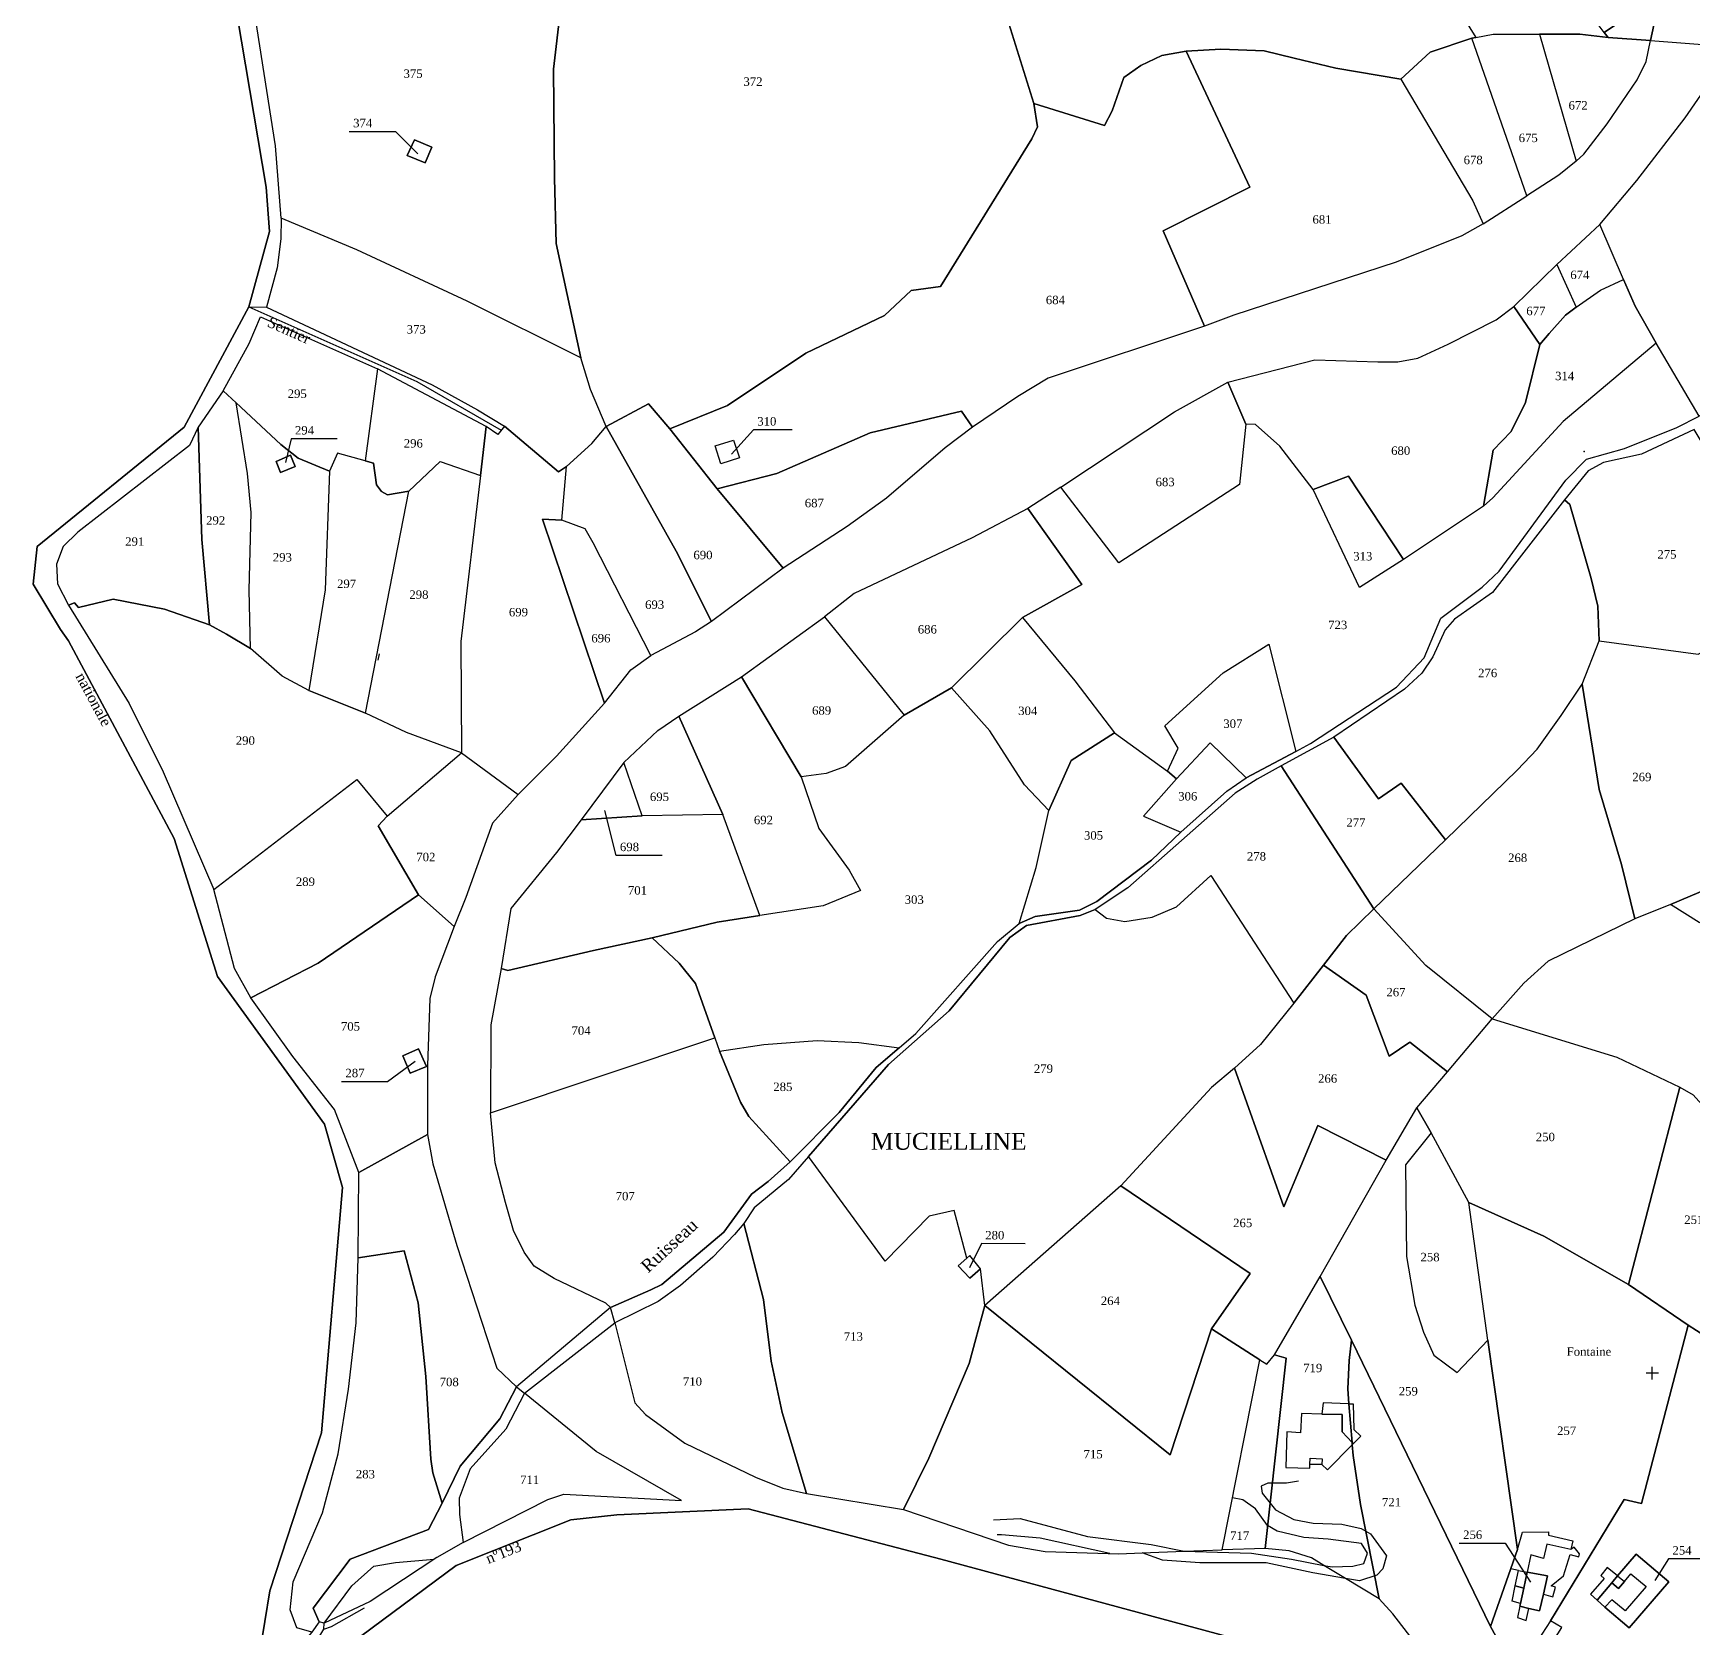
# Model space of a CAD drawing. Extents: x 1208104 to 1212743, y 6150498 to 6153217.
# Drawn here: x 1208184.8 to 1208578.3, y 6151953.3 to 6152331.4 of the extents above; entities that cross this region are included whole.
import ezdxf

# ---------------------------------------------------------------- set-up
doc = ezdxf.new("R2010")
doc.units = 0
doc.linetypes.add('CONTINU', pattern=[0])
doc.layers.get('0').update_dxf_attribs({"linetype": 'CONTINU'})
for name, color, linetype in [('1FLECHEFL', 7, 'CONTINU'), ('1LIEUDIT', 7, 'CONTINU'), ('1PARCELLE', 7, 'CONTINU'), ('1SECTION', 7, 'CONTINU'), ('1SUBDFISC', 7, 'CONTINU'), ('1SUBDSECT', 7, 'CONTINU'), ('1TRONFLUV', 7, 'CONTINU'), ('1TROUPARCELLE', 7, 'CONTINU'), ('1ZONCOMM', 7, 'CONTINU'), ('3BATIDUR', 7, 'CONTINU'), ('3BATILEGER', 7, 'CONTINU'), ('3CALVAIRE', 7, 'CONTINU'), ('3CALVAIRETEX', 7, 'CONTINU'), ('3CHEMIN', 7, 'CONTINU'), ('3FISCLINE', 7, 'CONTINUOUS'), ('3FLECHEPAR', 7, 'CONTINU'), ('3LIEUDITTEX', 7, 'CONTINU'), ('3MURNONMI', 7, 'CONTINU'), ('3PARCELLETEX', 7, 'CONTINU'), ('3PONT', 7, 'CONTINU'), ('3SENTIER', 7, 'CONTINU'), ('3TRONFLUVTEX', 7, 'CONTINU'), ('3ZONCOMMTEX', 7, 'CONTINU')]:
    doc.layers.add(name, color=color, linetype=linetype)
doc.styles.get("Standard").update_dxf_attribs({"font": 'Times New Roman'})

# ---------------------------------------------------------------- blocks, each defined once
blk = doc.blocks.new('DETATOPO')
for points in [[(-1.5, 0), (1.5, 0)], [(0, -1.5), (0, 1.5)]]:
    blk.add_lwpolyline(points)
blk = doc.blocks.new('MURNOMI')
blk.add_line((-0.75, 0.5), (0.75, 0.5))
blk = doc.blocks.new('FLECHRU1')
blk.add_point((0, 0))

msp = doc.modelspace()

# ---------------------------------------------------------------- linework, layer by layer
at = {"layer": '1LIEUDIT'}
for points in [[(1208216.65, 6152433.51), (1208240.06, 6152294.89), (1208240.87, 6152284.45), (1208235.94, 6152266.59), (1208240.12, 6152266.49), (1208240.12, 6152266.49), (1208279.4, 6152248.09), (1208290.15, 6152242.16), (1208296.56, 6152238.29), (1208309.34, 6152227.46), (1208311.26, 6152228.67), (1208317.25, 6152234.13), (1208320.65, 6152238.21), (1208330.71, 6152243.55), (1208335.75, 6152237.59), (1208349.44, 6152243.19), (1208368, 6152255.6), (1208386.65, 6152264.5), (1208392.94, 6152270.44), (1208399.9, 6152271.39), (1208421.57, 6152306.4), (1208422.9, 6152309.21), (1208422.08, 6152314.77), (1208438.82, 6152309.51), (1208440.61, 6152313.03), (1208443.43, 6152320.94), (1208447.43, 6152323.77), (1208452.44, 6152326.11), (1208458.17, 6152327.15), (1208466.36, 6152327.62), (1208476.69, 6152327.25), (1208483.77, 6152325.53), (1208493.64, 6152323.12), (1208509.08, 6152320.56), (1208515.99, 6152326.93), (1208525.91, 6152330.26), (1208526.82, 6152330.44), (1208530.96, 6152331.22), (1208541.94, 6152331.24), (1208551.49, 6152331.17), (1208558.21, 6152330.43), (1208568.24, 6152329.74), (1208583.64, 6152328.48)], [(1208238.52, 6151947.57), (1208240.96, 6151962.1), (1208253.21, 6151999.55), (1208258.19, 6152057.71), (1208253.89, 6152072.72), (1208228.51, 6152107.78), (1208218.21, 6152140.48), (1208193.16, 6152187.32), (1208191.33, 6152190.04), (1208184.82, 6152200.78), (1208185.73, 6152209.76), (1208220.59, 6152238.02), (1208235.94, 6152266.59), (1208240.12, 6152266.49), (1208279.4, 6152248.09), (1208290.15, 6152242.16), (1208296.56, 6152238.29), (1208309.34, 6152227.46), (1208311.26, 6152228.67), (1208317.25, 6152234.13), (1208320.65, 6152238.21), (1208330.71, 6152243.55), (1208335.75, 6152237.59), (1208349.44, 6152243.19), (1208368, 6152255.6), (1208386.65, 6152264.5), (1208392.94, 6152270.44), (1208399.9, 6152271.39), (1208421.57, 6152306.4), (1208422.9, 6152309.21), (1208422.08, 6152314.77), (1208438.82, 6152309.51), (1208440.61, 6152313.03), (1208443.43, 6152320.94), (1208447.43, 6152323.77), (1208452.44, 6152326.11), (1208458.17, 6152327.15), (1208466.36, 6152327.62), (1208476.69, 6152327.25), (1208483.77, 6152325.53), (1208493.64, 6152323.12), (1208509.08, 6152320.56), (1208515.99, 6152326.93), (1208525.91, 6152330.26), (1208526.82, 6152330.44), (1208530.96, 6152331.22), (1208541.94, 6152331.24), (1208551.49, 6152331.17), (1208558.21, 6152330.43), (1208568.24, 6152329.74), (1208583.64, 6152328.48)], [(1208533.5, 6151933.58), (1208400.03, 6151969.57), (1208354.37, 6151981.57), (1208323.19, 6151980.08), (1208312.32, 6151978.95), (1208285.07, 6151968.09), (1208257.56, 6151947.65)]]:
    msp.add_lwpolyline(points, dxfattribs=at)
at = {"layer": '1PARCELLE'}
for points in [[(1208558.21, 6152330.43), (1208568.24, 6152329.74), (1208572.89, 6152351.28), (1208573.36, 6152357.48), (1208572.77, 6152362.6), (1208569.5, 6152376.9), (1208567.09, 6152385.37), (1208561.31, 6152392.75), (1208551.52, 6152407.19), (1208539.84, 6152427.63), (1208519.99, 6152403.88), (1208544.17, 6152356.55), (1208545.95, 6152346.73), (1208552.76, 6152337.57), (1208558.05, 6152340.99), (1208562.45, 6152335.04), (1208557.3, 6152331.63), (1208558.21, 6152330.43)], [(1208526.82, 6152330.44), (1208530.96, 6152331.22), (1208541.94, 6152331.24), (1208551.49, 6152331.17), (1208558.21, 6152330.43), (1208557.3, 6152331.63), (1208552.76, 6152337.57), (1208545.95, 6152346.73), (1208544.17, 6152356.55), (1208519.99, 6152403.88), (1208507.6, 6152391.56), (1208492.48, 6152378.62), (1208499.87, 6152367.54), (1208502.89, 6152366.65), (1208514.81, 6152349.86), (1208526.82, 6152330.44)], [(1208287.73, 6152267.9), (1208261.57, 6152280.03), (1208243.65, 6152287.54), (1208242.27, 6152304.69), (1208237.54, 6152335.03), (1208284.76, 6152364.77), (1208292.34, 6152371.35), (1208310.39, 6152360.97), (1208320.64, 6152355.7), (1208319.02, 6152350.42), (1208311.32, 6152349.96), (1208308.21, 6152322.94), (1208308.39, 6152297.05), (1208308.78, 6152281.6), (1208314.66, 6152254.49), (1208287.73, 6152267.9)], [(1208509.08, 6152320.56), (1208526.14, 6152291.68), (1208528.58, 6152286.23), (1208538.95, 6152292.9), (1208525.91, 6152330.26), (1208515.99, 6152326.93), (1208509.08, 6152320.56)], [(1208538.95, 6152292.9), (1208525.91, 6152330.26), (1208526.82, 6152330.44), (1208530.96, 6152331.22), (1208541.94, 6152331.24), (1208550.66, 6152301.08), (1208546.54, 6152297.74), (1208538.95, 6152292.9)], [(1208541.94, 6152331.24), (1208550.66, 6152301.08), (1208552.43, 6152302.75), (1208558.03, 6152309.91), (1208565.11, 6152320.39), (1208567.2, 6152324.69), (1208568.24, 6152329.74), (1208558.21, 6152330.43), (1208551.49, 6152331.17), (1208541.94, 6152331.24)], [(1208569.58, 6152257.91), (1208564.64, 6152266.68), (1208561.85, 6152273.06), (1208556.22, 6152286.07), (1208565, 6152296.49), (1208576.45, 6152311.35), (1208581.81, 6152319.04), (1208583.18, 6152322.65), (1208583.64, 6152328.48), (1208598.08, 6152326.05), (1208618.86, 6152321.72), (1208625.56, 6152320.42), (1208637.25, 6152262.48), (1208629.07, 6152261.58), (1208619.99, 6152259.58), (1208605.36, 6152255.8), (1208592.88, 6152247.99), (1208579.81, 6152240.6), (1208569.58, 6152257.91)], [(1208335.75, 6152237.59), (1208349.44, 6152243.19), (1208368, 6152255.6), (1208386.65, 6152264.5), (1208392.94, 6152270.44), (1208399.9, 6152271.39), (1208421.57, 6152306.4), (1208422.9, 6152309.21), (1208422.08, 6152314.77), (1208438.82, 6152309.51), (1208440.61, 6152313.03), (1208443.43, 6152320.94), (1208447.43, 6152323.77), (1208452.44, 6152326.11), (1208458.17, 6152327.15), (1208473.28, 6152294.95), (1208452.72, 6152284.57), (1208462.53, 6152261.99), (1208425.45, 6152249.65), (1208418.27, 6152245.27), (1208407.49, 6152238.02), (1208404.93, 6152241.84), (1208383.24, 6152236.64), (1208361.15, 6152227.01), (1208346.98, 6152223.37), (1208335.75, 6152237.59)], [(1208462.53, 6152261.99), (1208452.72, 6152284.57), (1208473.28, 6152294.95), (1208458.17, 6152327.15), (1208466.36, 6152327.62), (1208476.69, 6152327.25), (1208483.77, 6152325.53), (1208493.64, 6152323.12), (1208509.08, 6152320.56), (1208526.14, 6152291.68), (1208528.58, 6152286.23), (1208523.52, 6152283.35), (1208507.94, 6152277.13), (1208469.47, 6152264.61), (1208462.53, 6152261.99)], [(1208273.51, 6152302.43), (1208275.22, 6152306.11), (1208279.31, 6152304.37), (1208277.73, 6152300.66), (1208273.51, 6152302.43)], [(1208296.56, 6152238.29), (1208309.34, 6152227.46), (1208311.26, 6152228.67), (1208317.25, 6152234.13), (1208320.65, 6152238.21), (1208316.92, 6152246.94), (1208314.66, 6152254.49), (1208287.73, 6152267.9), (1208261.57, 6152280.03), (1208243.65, 6152287.54), (1208243.52, 6152282.64), (1208242.64, 6152275.81), (1208240.12, 6152266.49), (1208279.4, 6152248.09), (1208290.15, 6152242.16), (1208296.56, 6152238.29)], [(1208561.85, 6152273.06), (1208556.22, 6152286.07), (1208546.09, 6152276.57), (1208550.65, 6152266.51), (1208556.43, 6152270.54), (1208561.85, 6152273.06)], [(1208569.58, 6152257.91), (1208547.53, 6152239.36), (1208530.9, 6152221.24), (1208528.68, 6152219.31), (1208530.96, 6152232.56), (1208535.21, 6152237.01), (1208538.66, 6152243.88), (1208542.05, 6152257.58), (1208544.22, 6152260.22), (1208548.13, 6152264.54), (1208550.65, 6152266.51), (1208556.43, 6152270.54), (1208561.85, 6152273.06), (1208564.64, 6152266.68), (1208569.58, 6152257.91)], [(1208546.09, 6152276.57), (1208550.65, 6152266.51), (1208548.13, 6152264.54), (1208544.22, 6152260.22), (1208542.05, 6152257.58), (1208535.89, 6152266.62), (1208546.09, 6152276.57)], [(1208528.68, 6152219.31), (1208509.67, 6152206.65), (1208496.63, 6152226.4), (1208488.25, 6152223.2), (1208480.36, 6152233.55), (1208474.64, 6152238.63), (1208472.29, 6152238.74), (1208468.07, 6152248.68), (1208488.66, 6152254.02), (1208503.61, 6152253.48), (1208508.38, 6152253.5), (1208513.12, 6152254.35), (1208520.31, 6152257.66), (1208531.68, 6152263.46), (1208535.89, 6152266.62), (1208542.05, 6152257.58), (1208538.66, 6152243.88), (1208535.21, 6152237.01), (1208530.96, 6152232.56), (1208528.68, 6152219.31)], [(1208266.47, 6152251.84), (1208263.53, 6152230.04), (1208256.94, 6152231.82), (1208255.06, 6152227.57), (1208247.64, 6152230.66), (1208243.53, 6152233.91), (1208232.98, 6152243.75), (1208229.88, 6152246.61), (1208236.03, 6152257.88), (1208238.72, 6152264.17), (1208266.47, 6152251.84)], [(1208419.35, 6152192.86), (1208431.79, 6152177.88), (1208441.2, 6152165.57), (1208453.75, 6152156.44), (1208456.3, 6152161.87), (1208453.13, 6152167.21), (1208466.92, 6152179.77), (1208477.78, 6152186.55), (1208484.15, 6152161.13), (1208487.65, 6152162.98), (1208508.07, 6152176.38), (1208514.6, 6152183.31), (1208518.59, 6152192.7), (1208528.39, 6152200.06), (1208532.41, 6152203.88), (1208548.23, 6152225.45), (1208553.12, 6152230.44), (1208562.1, 6152232.99), (1208574.51, 6152237.94), (1208579.81, 6152240.6), (1208569.58, 6152257.91), (1208547.53, 6152239.36), (1208530.9, 6152221.24), (1208528.68, 6152219.31), (1208509.67, 6152206.65), (1208499.24, 6152199.99), (1208488.25, 6152223.2), (1208480.36, 6152233.55), (1208474.64, 6152238.63), (1208472.29, 6152238.74), (1208470.83, 6152224.44), (1208442.2, 6152205.85), (1208428.46, 6152223.78), (1208420.6, 6152218.73), (1208433.42, 6152200.74), (1208419.35, 6152192.86)], [(1208273.9, 6152222.83), (1208281.3, 6152229.87), (1208290.88, 6152226.57), (1208292.23, 6152238.14), (1208266.47, 6152251.84), (1208263.53, 6152230.04), (1208265.49, 6152229.46), (1208266.18, 6152224.38), (1208267.43, 6152222.74), (1208268.83, 6152221.98), (1208273.9, 6152222.83)], [(1208226.63, 6152191.16), (1208230.66, 6152188.94), (1208236.38, 6152185.53), (1208236.05, 6152199.37), (1208236.51, 6152217.8), (1208235.65, 6152227), (1208232.98, 6152243.75), (1208229.88, 6152246.61), (1208223.9, 6152237.98), (1208224.83, 6152211.35), (1208226.63, 6152191.16)], [(1208472.29, 6152238.74), (1208470.83, 6152224.44), (1208442.2, 6152205.85), (1208428.46, 6152223.78), (1208455.38, 6152241.62), (1208468.07, 6152248.68), (1208472.29, 6152238.74)], [(1208243.83, 6152178.97), (1208236.38, 6152185.53), (1208236.05, 6152199.37), (1208236.51, 6152217.8), (1208235.65, 6152227), (1208232.98, 6152243.75), (1208243.53, 6152233.91), (1208247.64, 6152230.66), (1208255.06, 6152227.57), (1208254.04, 6152199.47), (1208250.2, 6152175.57), (1208243.83, 6152178.97)], [(1208335.75, 6152237.59), (1208346.98, 6152223.37), (1208362.67, 6152204.56), (1208345.63, 6152191.94), (1208337.23, 6152208.6), (1208320.65, 6152238.21), (1208330.71, 6152243.55), (1208335.75, 6152237.59)], [(1208346.98, 6152223.37), (1208361.15, 6152227.01), (1208383.24, 6152236.64), (1208404.93, 6152241.84), (1208407.49, 6152238.02), (1208401.05, 6152233.14), (1208387.16, 6152221.21), (1208377.8, 6152214.45), (1208362.67, 6152204.56), (1208346.98, 6152223.37)], [(1208193.18, 6152195.78), (1208194.59, 6152196.36), (1208195.58, 6152195.23), (1208203.79, 6152197.21), (1208215.92, 6152194.89), (1208226.63, 6152191.16), (1208224.83, 6152211.35), (1208223.9, 6152237.98), (1208221.89, 6152233.66), (1208195.44, 6152213.14), (1208191.89, 6152209.7), (1208190.33, 6152205.57), (1208190.62, 6152200.88), (1208193.18, 6152195.78)], [(1208286.36, 6152160.76), (1208299.84, 6152150.89), (1208308.86, 6152159.99), (1208320.24, 6152172.56), (1208305.58, 6152216.2), (1208310.12, 6152215.94), (1208311.26, 6152228.67), (1208309.34, 6152227.46), (1208296.56, 6152238.29), (1208295, 6152236.27), (1208292.23, 6152238.14), (1208290.88, 6152226.57), (1208286.2, 6152187.18), (1208286.36, 6152160.76)], [(1208310.12, 6152215.94), (1208311.26, 6152228.67), (1208317.25, 6152234.13), (1208320.65, 6152238.21), (1208337.23, 6152208.6), (1208345.63, 6152191.94), (1208341.85, 6152189.51), (1208331.22, 6152183.86), (1208317.55, 6152210.6), (1208315.65, 6152213.92), (1208310.12, 6152215.94)], [(1208347.82, 6152229.36), (1208346.48, 6152233.6), (1208350.89, 6152234.91), (1208352.29, 6152230.71), (1208347.82, 6152229.36)], [(1208556.13, 6152187.35), (1208579.58, 6152184.22), (1208582.37, 6152185.51), (1208611.01, 6152198.04), (1208608.59, 6152202.08), (1208602.24, 6152208.79), (1208592.18, 6152216.6), (1208589.31, 6152220), (1208585.89, 6152225.4), (1208578.64, 6152237.44), (1208566.12, 6152231.59), (1208557.16, 6152229.63), (1208553.51, 6152227.63), (1208547.9, 6152220.81), (1208549.15, 6152219.72), (1208554.21, 6152202.12), (1208555.79, 6152195.57), (1208556.13, 6152187.35)], [(1208243.49, 6152227.26), (1208242.44, 6152229.85), (1208245.85, 6152231.4), (1208246.95, 6152228.7), (1208243.49, 6152227.26)], [(1208250.2, 6152175.57), (1208263.59, 6152170.23), (1208273.9, 6152222.83), (1208268.83, 6152221.98), (1208267.43, 6152222.74), (1208266.18, 6152224.38), (1208265.49, 6152229.46), (1208263.53, 6152230.04), (1208256.94, 6152231.82), (1208255.06, 6152227.57), (1208254.04, 6152199.47), (1208250.2, 6152175.57)], [(1208286.36, 6152160.76), (1208273.3, 6152165.59), (1208263.59, 6152170.23), (1208273.9, 6152222.83), (1208281.3, 6152229.87), (1208290.88, 6152226.57), (1208286.2, 6152187.18), (1208286.36, 6152160.76)], [(1208509.67, 6152206.65), (1208499.24, 6152199.99), (1208488.25, 6152223.2), (1208496.63, 6152226.4), (1208509.67, 6152206.65)], [(1208419.35, 6152192.86), (1208433.42, 6152200.74), (1208420.6, 6152218.73), (1208407.48, 6152211.78), (1208379.49, 6152198.55), (1208372.46, 6152193.03), (1208391.3, 6152169.75), (1208402.58, 6152176.21), (1208419.35, 6152192.86)], [(1208556.13, 6152187.35), (1208555.79, 6152195.57), (1208554.21, 6152202.12), (1208549.15, 6152219.72), (1208547.9, 6152220.81), (1208530.79, 6152198.85), (1208521.82, 6152192.48), (1208519.58, 6152189.97), (1208516.63, 6152183.53), (1208514.04, 6152179.71), (1208509.92, 6152175.86), (1208493.15, 6152164.51), (1208503.78, 6152149.88), (1208509.18, 6152153.58), (1208519.7, 6152140.14), (1208536.69, 6152156.71), (1208541.39, 6152161.68), (1208547.12, 6152169.67), (1208552.04, 6152177.1), (1208556.13, 6152187.35)], [(1208310.12, 6152215.94), (1208305.58, 6152216.2), (1208320.24, 6152172.56), (1208326.55, 6152180.46), (1208331.22, 6152183.86), (1208317.55, 6152210.6), (1208315.65, 6152213.92), (1208310.12, 6152215.94)], [(1208268.71, 6152145.77), (1208286.36, 6152160.76), (1208273.3, 6152165.59), (1208263.59, 6152170.23), (1208250.2, 6152175.57), (1208243.83, 6152178.97), (1208236.38, 6152185.53), (1208230.66, 6152188.94), (1208226.63, 6152191.16), (1208215.92, 6152194.89), (1208203.79, 6152197.21), (1208195.58, 6152195.23), (1208194.59, 6152196.36), (1208193.18, 6152195.78), (1208207.56, 6152172.47), (1208215.61, 6152156.33), (1208227.65, 6152128.36), (1208261.59, 6152154.48), (1208268.71, 6152145.77)], [(1208352.75, 6152178.8), (1208372.46, 6152193.03), (1208391.3, 6152169.75), (1208377.4, 6152157.57), (1208372.8, 6152155.91), (1208366.93, 6152155.09), (1208352.75, 6152178.8)], [(1208419.35, 6152192.86), (1208431.79, 6152177.88), (1208441.2, 6152165.57), (1208430.92, 6152158.99), (1208425.61, 6152147.09), (1208419.88, 6152153.25), (1208411.62, 6152166), (1208402.58, 6152176.21), (1208419.35, 6152192.86)], [(1208453.75, 6152156.44), (1208456.3, 6152161.87), (1208453.13, 6152167.21), (1208466.92, 6152179.77), (1208477.78, 6152186.55), (1208484.15, 6152161.13), (1208472.41, 6152154.86), (1208463.87, 6152163.13), (1208455.9, 6152154.63), (1208453.75, 6152156.44)], [(1208556.13, 6152187.35), (1208579.58, 6152184.22), (1208582.37, 6152185.51), (1208589.58, 6152131.85), (1208572.97, 6152124.85), (1208564.53, 6152121.42), (1208561.42, 6152134.34), (1208556.08, 6152152.11), (1208552.04, 6152177.1), (1208556.13, 6152187.35)], [(1208337.87, 6152169.47), (1208352.75, 6152178.8), (1208366.93, 6152155.09), (1208371.05, 6152142.88), (1208378.3, 6152132.94), (1208380.96, 6152128.13), (1208372.11, 6152124.53), (1208357.08, 6152122.23), (1208348.33, 6152146.15), (1208337.87, 6152169.47)], [(1208402.58, 6152176.21), (1208391.3, 6152169.75), (1208377.4, 6152157.57), (1208372.8, 6152155.91), (1208366.93, 6152155.09), (1208371.05, 6152142.88), (1208378.3, 6152132.94), (1208380.96, 6152128.13), (1208372.11, 6152124.53), (1208357.08, 6152122.23), (1208346.97, 6152120.68), (1208331.54, 6152116.95), (1208337.97, 6152110.9), (1208341.87, 6152106.08), (1208346.43, 6152093.25), (1208347.52, 6152090.09), (1208358.07, 6152091.61), (1208370.7, 6152092.6), (1208380.61, 6152092.09), (1208390.15, 6152090.85), (1208394.1, 6152094.28), (1208413.46, 6152116.09), (1208418.57, 6152120.37), (1208422.64, 6152133.6), (1208425.61, 6152147.09), (1208419.88, 6152153.25), (1208411.62, 6152166), (1208402.58, 6152176.21)], [(1208519.7, 6152140.14), (1208536.69, 6152156.71), (1208541.39, 6152161.68), (1208547.12, 6152169.67), (1208552.04, 6152177.1), (1208556.08, 6152152.11), (1208561.42, 6152134.34), (1208564.53, 6152121.42), (1208543.97, 6152111.39), (1208538.24, 6152106.16), (1208530.74, 6152097.75), (1208514.97, 6152110.35), (1208502.66, 6152123.8), (1208519.7, 6152140.14)], [(1208337.87, 6152169.47), (1208348.33, 6152146.15), (1208329.18, 6152145.89), (1208324.86, 6152158.53), (1208332.92, 6152166.13), (1208337.87, 6152169.47)], [(1208441.2, 6152165.57), (1208453.75, 6152156.44), (1208455.9, 6152154.63), (1208448.06, 6152145.75), (1208456.89, 6152141.99), (1208449.99, 6152135.34), (1208436.98, 6152125.53), (1208432.92, 6152123.5), (1208422.36, 6152122), (1208418.57, 6152120.37), (1208422.64, 6152133.6), (1208425.61, 6152147.09), (1208430.92, 6152158.99), (1208441.2, 6152165.57)], [(1208455.9, 6152154.63), (1208448.06, 6152145.75), (1208456.89, 6152141.99), (1208467.79, 6152151.69), (1208472.41, 6152154.86), (1208463.87, 6152163.13), (1208455.9, 6152154.63)], [(1208519.7, 6152140.14), (1208509.18, 6152153.58), (1208503.78, 6152149.88), (1208493.15, 6152164.51), (1208480.71, 6152157.71), (1208502.66, 6152123.8), (1208519.7, 6152140.14)], [(1208268.71, 6152145.77), (1208286.36, 6152160.76), (1208299.84, 6152150.89), (1208293.69, 6152144.13), (1208287.4, 6152126.46), (1208284.6, 6152119.62), (1208276.17, 6152127.13), (1208266.64, 6152143.48), (1208268.71, 6152145.77)], [(1208329.18, 6152145.89), (1208324.86, 6152158.53), (1208314.71, 6152144.94), (1208329.18, 6152145.89)], [(1208502.66, 6152123.8), (1208480.71, 6152157.71), (1208475, 6152154.58), (1208469.8, 6152151.27), (1208444.33, 6152128.8), (1208436.61, 6152123.67), (1208439.3, 6152121.61), (1208443.6, 6152120.79), (1208450.1, 6152121.82), (1208455.92, 6152124.3), (1208463.99, 6152131.75), (1208483.73, 6152101.47), (1208490.7, 6152110.48), (1208496.17, 6152117.49), (1208502.66, 6152123.8)], [(1208268.71, 6152145.77), (1208266.64, 6152143.48), (1208276.17, 6152127.13), (1208252.35, 6152110.94), (1208236.43, 6152102.73), (1208232.51, 6152109.69), (1208227.65, 6152128.36), (1208261.59, 6152154.48), (1208268.71, 6152145.77)], [(1208640.72, 6152152.85), (1208620.08, 6152074.05), (1208610.6, 6152088.19), (1208605.37, 6152095.17), (1208599.68, 6152101.92), (1208594.62, 6152104.75), (1208585.54, 6152107.08), (1208587.46, 6152117.89), (1208579.8, 6152120.53), (1208572.97, 6152124.85), (1208589.58, 6152131.85), (1208601.53, 6152137.15), (1208614.15, 6152145.17), (1208634, 6152150.43), (1208640.72, 6152152.85)], [(1208357.08, 6152122.23), (1208348.33, 6152146.15), (1208329.18, 6152145.89), (1208314.71, 6152144.94), (1208308.91, 6152137.2), (1208298.08, 6152123.92), (1208295.76, 6152109.63), (1208297.37, 6152109.21), (1208317.69, 6152113.94), (1208331.54, 6152116.95), (1208346.97, 6152120.68), (1208357.08, 6152122.23)], [(1208436.61, 6152123.67), (1208439.3, 6152121.61), (1208443.6, 6152120.79), (1208450.1, 6152121.82), (1208455.92, 6152124.3), (1208463.99, 6152131.75), (1208483.73, 6152101.47), (1208475.82, 6152091.64), (1208469.61, 6152086.06), (1208464.19, 6152081.46), (1208442.65, 6152058.16), (1208410.48, 6152029.76), (1208409.42, 6152038.47), (1208406.92, 6152041.58), (1208406.19, 6152040.94), (1208403.19, 6152052.31), (1208397.27, 6152050.97), (1208386.79, 6152040.27), (1208368.64, 6152065.08), (1208387.64, 6152086.9), (1208401.95, 6152099.59), (1208416.34, 6152117.01), (1208420.33, 6152119.85), (1208433.06, 6152122.23), (1208436.61, 6152123.67)], [(1208256.26, 6152076.22), (1208246.36, 6152088.76), (1208236.43, 6152102.73), (1208252.35, 6152110.94), (1208276.17, 6152127.13), (1208284.6, 6152119.62), (1208280.1, 6152107.67), (1208278.85, 6152102.57), (1208278.29, 6152086.65), (1208278.34, 6152070.31), (1208262.03, 6152061.26), (1208256.26, 6152076.22)], [(1208530.74, 6152097.75), (1208514.97, 6152110.35), (1208502.66, 6152123.8), (1208496.17, 6152117.49), (1208490.7, 6152110.48), (1208500.89, 6152103.33), (1208506.29, 6152088.87), (1208511.17, 6152092.19), (1208520.16, 6152085.15), (1208530.74, 6152097.75)], [(1208595.44, 6152050.42), (1208598.71, 6152040.14), (1208600.96, 6152035.48), (1208609.84, 6152032.05), (1208620.08, 6152074.05), (1208610.6, 6152088.19), (1208605.37, 6152095.17), (1208599.68, 6152101.92), (1208594.62, 6152104.75), (1208585.54, 6152107.08), (1208587.46, 6152117.89), (1208579.8, 6152120.53), (1208572.97, 6152124.85), (1208564.53, 6152121.42), (1208543.97, 6152111.39), (1208538.24, 6152106.16), (1208530.74, 6152097.75), (1208560.32, 6152088.61), (1208575.21, 6152081.52), (1208578.35, 6152079.7), (1208585.14, 6152072.1), (1208590.55, 6152064.85), (1208595.44, 6152050.42)], [(1208331.54, 6152116.95), (1208317.69, 6152113.94), (1208297.37, 6152109.21), (1208295.76, 6152109.63), (1208293.29, 6152096.29), (1208293.27, 6152075.4), (1208346.43, 6152093.25), (1208341.87, 6152106.08), (1208337.97, 6152110.9), (1208331.54, 6152116.95)], [(1208490.7, 6152110.48), (1208483.73, 6152101.47), (1208475.82, 6152091.64), (1208469.61, 6152086.06), (1208481.36, 6152053.12), (1208489.4, 6152072.44), (1208505.59, 6152064.2), (1208512.87, 6152076.63), (1208520.16, 6152085.15), (1208511.17, 6152092.19), (1208506.29, 6152088.87), (1208500.89, 6152103.33), (1208490.7, 6152110.48)], [(1208530.74, 6152097.75), (1208560.32, 6152088.61), (1208575.21, 6152081.52), (1208563.07, 6152034.72), (1208543, 6152046.19), (1208525.23, 6152054.16), (1208516.27, 6152070.67), (1208512.87, 6152076.63), (1208520.16, 6152085.15), (1208530.74, 6152097.75)], [(1208293.27, 6152075.4), (1208346.43, 6152093.25), (1208347.52, 6152090.09), (1208352.55, 6152077.97), (1208354.47, 6152074.57), (1208364.32, 6152063.81), (1208359.08, 6152059.18), (1208355.12, 6152056.12), (1208348.55, 6152047.18), (1208333.88, 6152034.75), (1208331.29, 6152033.43), (1208321.69, 6152029.29), (1208320.59, 6152030.31), (1208308.3, 6152036.12), (1208303.63, 6152039.1), (1208301.26, 6152042.43), (1208298.71, 6152047.54), (1208296.77, 6152054.15), (1208294.35, 6152063.6), (1208293.27, 6152075.4)], [(1208347.52, 6152090.09), (1208358.07, 6152091.61), (1208370.7, 6152092.6), (1208380.61, 6152092.09), (1208390.15, 6152090.85), (1208384.7, 6152086.18), (1208375.91, 6152075.52), (1208364.32, 6152063.81), (1208354.47, 6152074.57), (1208352.55, 6152077.97), (1208347.52, 6152090.09)], [(1208274.21, 6152084.82), (1208278.03, 6152086.41), (1208276.19, 6152090.61), (1208272.49, 6152088.99), (1208274.21, 6152084.82)], [(1208475.61, 6152016.85), (1208477.34, 6152015.85), (1208479.1, 6152018.04), (1208489.97, 6152036.6), (1208505.59, 6152064.2), (1208489.4, 6152072.44), (1208481.36, 6152053.12), (1208469.61, 6152086.06), (1208464.19, 6152081.46), (1208442.65, 6152058.16), (1208473.39, 6152037.34), (1208464.15, 6152024.24), (1208475.61, 6152016.85)], [(1208595.44, 6152050.42), (1208581.12, 6152022.57), (1208577.18, 6152025.13), (1208563.07, 6152034.72), (1208575.21, 6152081.52), (1208578.35, 6152079.7), (1208585.14, 6152072.1), (1208590.55, 6152064.85), (1208595.44, 6152050.42)], [(1208489.97, 6152036.6), (1208505.59, 6152064.2), (1208512.87, 6152076.63), (1208516.27, 6152070.67), (1208510.18, 6152063.14), (1208510.39, 6152041.34), (1208512.43, 6152029.86), (1208514.43, 6152023.43), (1208516.9, 6152018), (1208522.41, 6152013.9), (1208529.67, 6152021.55), (1208536.76, 6151971.93), (1208530.36, 6151953.68), (1208497.39, 6152021.54), (1208489.97, 6152036.6)], [(1208281.76, 6151982.9), (1208279.56, 6151990.04), (1208279.08, 6151993.3), (1208277.92, 6152012.89), (1208276.12, 6152030.42), (1208272.81, 6152042.74), (1208261.88, 6152041.07), (1208262.03, 6152061.26), (1208278.34, 6152070.31), (1208279.55, 6152063.34), (1208285.3, 6152043.97), (1208294.76, 6152014.88), (1208299.38, 6152010.48), (1208295.46, 6152002.92), (1208286.07, 6151991.66), (1208281.76, 6151982.9)], [(1208525.23, 6152054.16), (1208516.27, 6152070.67), (1208510.18, 6152063.14), (1208510.39, 6152041.34), (1208512.43, 6152029.86), (1208514.43, 6152023.43), (1208516.9, 6152018), (1208522.41, 6152013.9), (1208529.67, 6152021.55), (1208525.23, 6152054.16)], [(1208409.42, 6152038.47), (1208406.9, 6152036.21), (1208404.15, 6152039.15), (1208406.19, 6152040.94), (1208403.19, 6152052.31), (1208397.27, 6152050.97), (1208386.79, 6152040.27), (1208368.64, 6152065.08), (1208363.89, 6152059.61), (1208355.75, 6152052.92), (1208353.28, 6152049.19), (1208357.96, 6152031.17), (1208359.75, 6152016.59), (1208362.41, 6152004.36), (1208368.15, 6151985.18), (1208391.14, 6151981.42), (1208397.17, 6151993.58), (1208406.71, 6152015.98), (1208410.48, 6152029.76), (1208409.42, 6152038.47)], [(1208410.48, 6152029.76), (1208454.36, 6151994.38), (1208464.15, 6152024.24), (1208473.39, 6152037.34), (1208442.65, 6152058.16), (1208410.48, 6152029.76)], [(1208530.36, 6151953.68), (1208536.76, 6151971.93), (1208529.67, 6152021.55), (1208525.23, 6152054.16), (1208543, 6152046.19), (1208563.07, 6152034.72), (1208577.18, 6152025.13), (1208566.16, 6151982.83), (1208562, 6151983.78), (1208544.55, 6151955.01), (1208541.51, 6151950.23), (1208539.95, 6151950.43), (1208532.44, 6151949.76), (1208530.36, 6151953.68)], [(1208368.15, 6151985.18), (1208362.41, 6152004.36), (1208359.75, 6152016.59), (1208357.96, 6152031.17), (1208353.28, 6152049.19), (1208351.09, 6152046.56), (1208345.97, 6152041.23), (1208338.3, 6152034.49), (1208332.96, 6152030.74), (1208322.69, 6152025.62), (1208327.46, 6152006.67), (1208330.01, 6152003.92), (1208339.29, 6151997.14), (1208356.05, 6151989.06), (1208362.54, 6151986.43), (1208368.15, 6151985.18)], [(1208281.76, 6151982.9), (1208278.52, 6151976.68), (1208260, 6151969.62), (1208251.2, 6151957.99), (1208252.65, 6151954.74), (1208250.87, 6151952.3), (1208247.31, 6151953.32), (1208245.75, 6151957.61), (1208246.46, 6151964.23), (1208253.39, 6151980.63), (1208257.13, 6151994.58), (1208259.54, 6152009.95), (1208261.41, 6152025.61), (1208261.88, 6152041.07), (1208272.81, 6152042.74), (1208276.12, 6152030.42), (1208277.92, 6152012.89), (1208279.08, 6151993.3), (1208279.56, 6151990.04), (1208281.76, 6151982.9)], [(1208409.42, 6152038.47), (1208406.92, 6152041.58), (1208406.19, 6152040.94), (1208404.15, 6152039.15), (1208406.9, 6152036.21), (1208409.42, 6152038.47)], [(1208479.1, 6152018.04), (1208489.97, 6152036.6), (1208497.39, 6152021.54), (1208496.79, 6152016.71), (1208496.49, 6152010.02), (1208496.78, 6152006.44), (1208497.53, 6151997.28), (1208497.57, 6151996.74), (1208497.78, 6151994.2), (1208499.51, 6151982.54), (1208503.92, 6151960.18), (1208495.94, 6151965.04), (1208490.85, 6151968.14), (1208487.87, 6151969.95), (1208482.61, 6151971.57), (1208476.87, 6151972.16), (1208481.87, 6152017.26), (1208479.1, 6152018.04)], [(1208410.48, 6152029.76), (1208406.71, 6152015.98), (1208397.17, 6151993.58), (1208391.14, 6151981.42), (1208416.09, 6151972.96), (1208424.74, 6151971.39), (1208442.22, 6151970.89), (1208447.74, 6151971.09), (1208457.74, 6151971.48), (1208466.73, 6151971.82), (1208475.61, 6152016.85), (1208464.15, 6152024.24), (1208454.36, 6151994.38), (1208410.48, 6152029.76)], [(1208530.36, 6151953.68), (1208532.44, 6151949.76), (1208514.72, 6151946.95), (1208507.2, 6151956.64), (1208503.92, 6151960.18), (1208499.51, 6151982.54), (1208497.78, 6151994.2), (1208497.57, 6151996.74), (1208497.53, 6151997.28), (1208496.78, 6152006.44), (1208496.49, 6152010.02), (1208496.79, 6152016.71), (1208497.39, 6152021.54), (1208530.36, 6151953.68)], [(1208475.61, 6152016.85), (1208477.34, 6152015.85), (1208479.1, 6152018.04), (1208481.87, 6152017.26), (1208476.87, 6151972.16), (1208466.73, 6151971.82), (1208475.61, 6152016.85)], [(1208285.87, 6151980.18), (1208286.8, 6151973.56), (1208306.8, 6151983.78), (1208310.6, 6151985.01), (1208338.52, 6151983.51), (1208318.33, 6151995.13), (1208301.27, 6152008.93), (1208296.9, 6152000.41), (1208288.41, 6151991.05), (1208285.83, 6151984.04), (1208285.87, 6151980.18)], [(1208555.59, 6151959.91), (1208557.42, 6151958.24), (1208563.23, 6151953.35), (1208572.59, 6151964.27), (1208564.87, 6151970.82), (1208560.46, 6151965.65), (1208559.07, 6151964.01), (1208555.59, 6151959.91)], [(1208538.22, 6151962.74), (1208539.05, 6151966.54), (1208543.88, 6151965.67), (1208542.88, 6151961.3), (1208541.98, 6151957.33), (1208539.41, 6151957.94), (1208537.29, 6151958.43), (1208537.43, 6151959.07), (1208538.22, 6151962.74)], [(1208544.55, 6151955.01), (1208541.51, 6151950.23), (1208544.36, 6151948.9), (1208547.22, 6151953.44), (1208544.55, 6151955.01)]]:
    msp.add_lwpolyline(points, close=True, dxfattribs=at)
for points in [[(1208415.75, 6152335.03), (1208422.08, 6152314.77), (1208422.08, 6152314.77), (1208422.9, 6152309.21), (1208421.57, 6152306.4), (1208399.9, 6152271.39), (1208392.94, 6152270.44), (1208386.65, 6152264.5), (1208368, 6152255.6), (1208349.44, 6152243.19), (1208335.75, 6152237.59), (1208330.71, 6152243.55), (1208320.65, 6152238.21), (1208316.92, 6152246.94), (1208314.66, 6152254.49), (1208308.78, 6152281.6), (1208308.39, 6152297.05), (1208308.21, 6152322.94), (1208311.32, 6152349.96)], [(1208514.81, 6152349.86), (1208526.82, 6152330.44), (1208525.91, 6152330.26), (1208515.99, 6152326.93), (1208509.08, 6152320.56), (1208493.64, 6152323.12), (1208483.77, 6152325.53), (1208476.69, 6152327.25), (1208466.36, 6152327.62), (1208458.17, 6152327.15), (1208458.17, 6152327.15), (1208452.44, 6152326.11), (1208447.43, 6152323.77), (1208443.43, 6152320.94), (1208440.61, 6152313.03), (1208438.82, 6152309.51), (1208422.08, 6152314.77), (1208415.75, 6152335.03)], [(1208544.36, 6151948.9), (1208547.22, 6151953.44), (1208544.55, 6151955.01), (1208562, 6151983.78), (1208566.16, 6151982.83), (1208577.18, 6152025.13), (1208581.12, 6152022.57), (1208593.65, 6152017.15), (1208582, 6151990.76), (1208587.5, 6151987.87), (1208601.2, 6151979.34), (1208613.63, 6151974.1), (1208624.43, 6151970.37), (1208642.42, 6151966.22), (1208658.98, 6151961.7), (1208646.6, 6151936.07)]]:
    msp.add_lwpolyline(points, dxfattribs=at)
at = {"layer": '1SECTION'}
for points in [[(1208238.52, 6151947.57), (1208240.96, 6151962.1), (1208253.21, 6151999.55), (1208258.19, 6152057.71), (1208253.89, 6152072.72), (1208228.51, 6152107.78), (1208218.21, 6152140.48), (1208193.16, 6152187.32), (1208191.33, 6152190.04), (1208184.82, 6152200.78), (1208185.73, 6152209.76), (1208220.59, 6152238.02), (1208235.94, 6152266.59), (1208240.87, 6152284.45), (1208240.06, 6152294.89), (1208216.65, 6152433.51)], [(1208533.5, 6151933.58), (1208400.03, 6151969.57), (1208354.37, 6151981.57), (1208323.19, 6151980.08), (1208312.32, 6151978.95), (1208285.07, 6151968.09), (1208257.56, 6151947.65)]]:
    msp.add_lwpolyline(points, dxfattribs=at)
at = {"layer": '1SUBDFISC'}
msp.add_lwpolyline([(1208558.21, 6152330.43), (1208557.3, 6152331.63), (1208562.45, 6152335.04), (1208558.05, 6152340.99), (1208552.76, 6152337.57), (1208545.95, 6152346.73), (1208544.17, 6152356.55), (1208519.99, 6152403.88), (1208539.84, 6152427.63), (1208551.52, 6152407.19), (1208561.31, 6152392.75), (1208567.09, 6152385.37), (1208569.5, 6152376.9), (1208572.77, 6152362.6), (1208573.36, 6152357.48), (1208572.89, 6152351.28), (1208568.24, 6152329.74), (1208558.21, 6152330.43)], close=True, dxfattribs=at)
at = {"layer": '1SUBDSECT'}
for points in [[(1208238.52, 6151947.57), (1208240.96, 6151962.1), (1208253.21, 6151999.55), (1208258.19, 6152057.71), (1208253.89, 6152072.72), (1208228.51, 6152107.78), (1208218.21, 6152140.48), (1208193.16, 6152187.32), (1208191.33, 6152190.04), (1208184.82, 6152200.78), (1208185.73, 6152209.76), (1208220.59, 6152238.02), (1208235.94, 6152266.59), (1208240.87, 6152284.45), (1208240.06, 6152294.89), (1208216.65, 6152433.51)], [(1208533.5, 6151933.58), (1208400.03, 6151969.57), (1208354.37, 6151981.57), (1208323.19, 6151980.08), (1208312.32, 6151978.95), (1208285.07, 6151968.09), (1208257.56, 6151947.65)]]:
    msp.add_lwpolyline(points, dxfattribs=at)
at = {"layer": '1TRONFLUV'}
msp.add_lwpolyline([(1208578.64, 6152237.44), (1208566.12, 6152231.59), (1208557.16, 6152229.63), (1208553.51, 6152227.63), (1208547.9, 6152220.81), (1208530.79, 6152198.85), (1208521.82, 6152192.48), (1208519.58, 6152189.97), (1208516.63, 6152183.53), (1208514.04, 6152179.71), (1208509.92, 6152175.86), (1208493.15, 6152164.51), (1208480.71, 6152157.71), (1208475, 6152154.58), (1208469.8, 6152151.27), (1208444.33, 6152128.8), (1208436.61, 6152123.67), (1208433.06, 6152122.23), (1208420.33, 6152119.85), (1208416.34, 6152117.01), (1208401.95, 6152099.59), (1208387.64, 6152086.9), (1208368.64, 6152065.08), (1208363.89, 6152059.61), (1208355.75, 6152052.92), (1208353.28, 6152049.19), (1208351.09, 6152046.56), (1208345.97, 6152041.23), (1208338.3, 6152034.49), (1208332.96, 6152030.74), (1208322.69, 6152025.62), (1208321.69, 6152029.29), (1208321.69, 6152029.29), (1208331.29, 6152033.43), (1208333.88, 6152034.75), (1208348.55, 6152047.18), (1208355.12, 6152056.12), (1208359.08, 6152059.18), (1208364.32, 6152063.81), (1208375.91, 6152075.52), (1208384.7, 6152086.18), (1208390.15, 6152090.85), (1208394.1, 6152094.28), (1208413.46, 6152116.09), (1208418.57, 6152120.37), (1208422.36, 6152122), (1208432.92, 6152123.5), (1208436.98, 6152125.53), (1208449.99, 6152135.34), (1208456.89, 6152141.99), (1208467.79, 6152151.69), (1208472.41, 6152154.86), (1208484.15, 6152161.13), (1208487.65, 6152162.98), (1208508.07, 6152176.38), (1208514.6, 6152183.31), (1208518.59, 6152192.7), (1208528.39, 6152200.06), (1208532.41, 6152203.88), (1208548.23, 6152225.45), (1208553.12, 6152230.44), (1208562.1, 6152232.99), (1208574.51, 6152237.94), (1208579.81, 6152240.6)], dxfattribs=at)
msp.add_lwpolyline([(1208281.76, 6151982.9), (1208286.07, 6151991.66), (1208295.46, 6152002.92), (1208299.38, 6152010.48), (1208301.27, 6152008.93), (1208296.9, 6152000.41), (1208288.41, 6151991.05), (1208285.83, 6151984.04), (1208285.87, 6151980.18), (1208286.8, 6151973.56), (1208280.49, 6151970.01), (1208264.74, 6151959.55), (1208253.82, 6151954.41), (1208252.65, 6151954.74), (1208251.2, 6151957.99), (1208260, 6151969.62), (1208278.52, 6151976.68), (1208281.76, 6151982.9)], close=True, dxfattribs=at)
at = {"layer": '1TROUPARCELLE'}
for points in [[(1208273.51, 6152302.43), (1208275.22, 6152306.11), (1208279.31, 6152304.37), (1208277.73, 6152300.66), (1208273.51, 6152302.43)], [(1208346.48, 6152233.6), (1208350.89, 6152234.91), (1208352.29, 6152230.71), (1208347.82, 6152229.36), (1208346.48, 6152233.6)], [(1208242.44, 6152229.85), (1208245.85, 6152231.4), (1208246.95, 6152228.7), (1208243.49, 6152227.26), (1208242.44, 6152229.85)], [(1208272.49, 6152088.99), (1208276.19, 6152090.61), (1208278.03, 6152086.41), (1208274.21, 6152084.82), (1208272.49, 6152088.99)], [(1208557.42, 6151958.24), (1208555.59, 6151959.91), (1208559.07, 6151964.01), (1208560.46, 6151965.65), (1208564.87, 6151970.82), (1208572.59, 6151964.27), (1208563.23, 6151953.35), (1208557.42, 6151958.24)], [(1208539.41, 6151957.94), (1208537.29, 6151958.43), (1208537.43, 6151959.07), (1208538.22, 6151962.74), (1208539.05, 6151966.54), (1208543.88, 6151965.67), (1208542.88, 6151961.3), (1208541.98, 6151957.33), (1208539.41, 6151957.94)]]:
    msp.add_lwpolyline(points, close=True, dxfattribs=at)
at = {"layer": '1ZONCOMM'}
for points in [[(1208216.65, 6152433.51), (1208240.06, 6152294.89), (1208240.87, 6152284.45), (1208235.94, 6152266.59), (1208220.59, 6152238.02), (1208185.73, 6152209.76), (1208184.82, 6152200.78), (1208191.33, 6152190.04), (1208193.16, 6152187.32), (1208218.21, 6152140.48), (1208228.51, 6152107.78), (1208253.89, 6152072.72), (1208258.19, 6152057.71), (1208253.21, 6151999.55), (1208240.96, 6151962.1), (1208238.52, 6151947.57)], [(1208216.65, 6152433.51), (1208240.06, 6152294.89), (1208240.87, 6152284.45), (1208235.94, 6152266.59), (1208220.59, 6152238.02), (1208185.73, 6152209.76), (1208184.82, 6152200.78), (1208191.33, 6152190.04), (1208193.16, 6152187.32), (1208218.21, 6152140.48), (1208228.51, 6152107.78), (1208253.89, 6152072.72), (1208258.19, 6152057.71), (1208253.21, 6151999.55), (1208240.96, 6151962.1), (1208238.52, 6151947.57)], [(1208216.65, 6152433.51), (1208240.06, 6152294.89), (1208240.87, 6152284.45), (1208235.94, 6152266.59), (1208220.59, 6152238.02), (1208185.73, 6152209.76), (1208184.82, 6152200.78), (1208191.33, 6152190.04), (1208193.16, 6152187.32), (1208218.21, 6152140.48), (1208228.51, 6152107.78), (1208253.89, 6152072.72), (1208258.19, 6152057.71), (1208253.21, 6151999.55), (1208240.96, 6151962.1), (1208238.52, 6151947.57)], [(1208216.65, 6152433.51), (1208240.06, 6152294.89), (1208240.87, 6152284.45), (1208235.94, 6152266.59), (1208220.59, 6152238.02), (1208185.73, 6152209.76), (1208184.82, 6152200.78), (1208191.33, 6152190.04), (1208193.16, 6152187.32), (1208218.21, 6152140.48), (1208228.51, 6152107.78), (1208253.89, 6152072.72), (1208258.19, 6152057.71), (1208253.21, 6151999.55), (1208240.96, 6151962.1), (1208238.52, 6151947.57)], [(1208235.94, 6152266.59), (1208275.75, 6152248.82), (1208295.79, 6152237.29)], [(1208235.94, 6152266.59), (1208275.75, 6152248.82), (1208295.79, 6152237.29)], [(1208257.56, 6151947.65), (1208285.07, 6151968.09), (1208312.32, 6151978.95), (1208323.19, 6151980.08), (1208354.37, 6151981.57), (1208400.03, 6151969.57), (1208533.5, 6151933.58)], [(1208257.56, 6151947.65), (1208285.07, 6151968.09), (1208312.32, 6151978.95), (1208323.19, 6151980.08), (1208354.37, 6151981.57), (1208400.03, 6151969.57), (1208533.5, 6151933.58)], [(1208257.56, 6151947.65), (1208285.07, 6151968.09), (1208312.32, 6151978.95), (1208323.19, 6151980.08), (1208354.37, 6151981.57), (1208400.03, 6151969.57), (1208533.5, 6151933.58)], [(1208257.56, 6151947.65), (1208285.07, 6151968.09), (1208312.32, 6151978.95), (1208323.19, 6151980.08), (1208354.37, 6151981.57), (1208400.03, 6151969.57), (1208533.5, 6151933.58)]]:
    msp.add_lwpolyline(points, dxfattribs=at)
at = {"layer": '3BATIDUR'}
for points in [[(1208275.22, 6152306.11), (1208273.51, 6152302.43), (1208277.73, 6152300.66), (1208279.31, 6152304.37), (1208275.22, 6152306.11)], [(1208346.48, 6152233.6), (1208350.89, 6152234.91), (1208352.29, 6152230.71), (1208347.82, 6152229.36), (1208346.48, 6152233.6)], [(1208242.44, 6152229.85), (1208243.49, 6152227.26), (1208246.95, 6152228.7), (1208245.85, 6152231.4), (1208242.44, 6152229.85)], [(1208278.03, 6152086.41), (1208276.19, 6152090.61), (1208272.49, 6152088.99), (1208274.21, 6152084.82), (1208278.03, 6152086.41)], [(1208406.19, 6152040.94), (1208404.15, 6152039.15), (1208406.9, 6152036.21), (1208409.42, 6152038.47), (1208406.92, 6152041.58), (1208406.19, 6152040.94)], [(1208487.52, 6151992.04), (1208487.56, 6151993.53), (1208490.45, 6151993.36), (1208490.38, 6151992.03), (1208491.68, 6151990.77), (1208497.57, 6151996.74), (1208497.53, 6151997.28), (1208495.16, 6151999.81), (1208495.17, 6152003.91), (1208490.37, 6152004.02), (1208485.51, 6152004.13), (1208485.31, 6151999.58), (1208482.06, 6151999.78), (1208481.79, 6151991.33), (1208487.49, 6151991.22), (1208487.52, 6151992.04)], [(1208497.8, 6151996.97), (1208497.57, 6151996.74), (1208497.53, 6151997.28), (1208497.8, 6151996.97)], [(1208539.05, 6151966.54), (1208543.88, 6151965.67), (1208542.88, 6151961.3), (1208545.13, 6151960.64), (1208545.78, 6151963), (1208544.73, 6151963.28), (1208547.66, 6151965.67), (1208549.22, 6151970.71), (1208551.24, 6151970.14), (1208551.46, 6151970.86), (1208550.14, 6151972.46), (1208549.37, 6151971.88), (1208543.69, 6151973.13), (1208542.86, 6151969.78), (1208539.93, 6151970.62), (1208539.05, 6151966.54)], [(1208539.05, 6151966.54), (1208538.22, 6151962.74), (1208537.43, 6151959.07), (1208537.29, 6151958.43), (1208539.41, 6151957.94), (1208541.98, 6151957.33), (1208542.88, 6151961.3), (1208543.88, 6151965.67), (1208539.05, 6151966.54)], [(1208555.59, 6151959.91), (1208559.07, 6151964.01), (1208560.46, 6151965.65), (1208558.03, 6151967.65), (1208556.48, 6151965.73), (1208557.3, 6151965.06), (1208554.04, 6151961.32), (1208555.59, 6151959.91)], [(1208536.2, 6151963.3), (1208538.22, 6151962.74), (1208537.43, 6151959.07), (1208535.44, 6151959.62), (1208536.2, 6151963.3)], [(1208562.09, 6151964.31), (1208563.61, 6151966.12), (1208567.27, 6151963.09), (1208562.28, 6151957.33), (1208559.1, 6151959.99), (1208557.42, 6151958.24), (1208555.59, 6151959.91), (1208559.07, 6151964.01), (1208560.7, 6151962.65), (1208562.09, 6151964.31)], [(1208544.55, 6151955.01), (1208541.51, 6151950.23), (1208544.36, 6151948.9), (1208547.22, 6151953.44), (1208544.55, 6151955.01)]]:
    msp.add_lwpolyline(points, close=True, dxfattribs=at)
at = {"layer": '3BATILEGER'}
for points in [[(1208490.37, 6152004.02), (1208495.17, 6152003.91), (1208495.16, 6151999.81), (1208497.53, 6151997.28), (1208496.78, 6152006.44), (1208490.64, 6152006.67), (1208490.37, 6152004.02)], [(1208497.8, 6151996.97), (1208497.53, 6151997.28), (1208496.78, 6152006.44), (1208497.74, 6152006.41), (1208497.92, 6152000.37), (1208499.57, 6151998.76), (1208497.8, 6151996.97)], [(1208487.52, 6151992.04), (1208487.56, 6151993.53), (1208490.45, 6151993.36), (1208490.38, 6151992.03), (1208487.52, 6151992.04)], [(1208536.2, 6151963.3), (1208536.95, 6151966.93), (1208539.05, 6151966.54), (1208538.22, 6151962.74), (1208536.2, 6151963.3)], [(1208562.09, 6151964.31), (1208560.7, 6151962.65), (1208559.07, 6151964.01), (1208560.46, 6151965.65), (1208562.09, 6151964.31)], [(1208539.41, 6151957.94), (1208537.29, 6151958.43), (1208536.71, 6151955.79), (1208538.82, 6151955.04), (1208539.41, 6151957.94)]]:
    msp.add_lwpolyline(points, close=True, dxfattribs=at)
at = {"layer": '3CHEMIN'}
for points in [[(1208484.8, 6151988.1), (1208481.95, 6151987.61), (1208477.51, 6151987.61), (1208475.95, 6151986.89), (1208476.23, 6151985.29), (1208479.34, 6151981.27), (1208483.72, 6151979), (1208488.28, 6151978.12), (1208495.05, 6151977.91), (1208499.63, 6151976.89), (1208501.85, 6151975.65), (1208505.7, 6151970.42), (1208504.84, 6151967.3), (1208503.39, 6151965.85), (1208499.28, 6151964.45), (1208495.94, 6151965.04)], [(1208490.85, 6151968.14), (1208492.78, 6151967.77), (1208497.69, 6151967.95), (1208500.29, 6151968.57), (1208501.16, 6151971.06), (1208499.73, 6151973.3), (1208491.81, 6151974.38), (1208486.07, 6151974.72), (1208479.78, 6151976.28), (1208477.47, 6151977.62), (1208474.64, 6151981.51), (1208471.6, 6151983.7), (1208469.17, 6151984.17)], [(1208412.47, 6151978.95), (1208418.84, 6151979.21), (1208434.81, 6151975), (1208449.89, 6151973.06), (1208457.74, 6151971.48)], [(1208440.11, 6151970.95), (1208423.54, 6151974.59), (1208414.36, 6151975.36), (1208413.37, 6151975.37)]]:
    msp.add_lwpolyline(points, dxfattribs=at)
at = {"layer": '3FISCLINE'}
for points in [[(1208536.76, 6151971.93), (1208537.88, 6151976.04), (1208544.05, 6151976.06), (1208544.12, 6151975.3), (1208549.84, 6151973.97), (1208549.37, 6151971.88)], [(1208253.82, 6151954.41), (1208260.34, 6151963.32), (1208265.55, 6151967.94), (1208270.75, 6151968.82), (1208279.91, 6151969.62)], [(1208536.95, 6151966.93), (1208535.15, 6151967.32)]]:
    msp.add_lwpolyline(points, dxfattribs=at)
at = {"layer": '3FLECHEPAR'}
for points in [[(1208259.75, 6152308.13), (1208270.68, 6152308.1), (1208276.04, 6152302.83)], [(1208256.88, 6152235.26), (1208245.96, 6152235.28), (1208244.61, 6152229.65)], [(1208364.79, 6152237.38), (1208355.56, 6152237.4), (1208350.39, 6152231.63)], [(1208333.92, 6152136.47), (1208323, 6152136.49), (1208320.38, 6152147.1)], [(1208257.93, 6152082.88), (1208268.85, 6152082.86), (1208275.4, 6152087.69)], [(1208419.98, 6152044.4), (1208409.63, 6152044.42), (1208406.83, 6152038.65)], [(1208522.91, 6151973.4), (1208533.83, 6151973.38), (1208539.85, 6151964.12)], [(1208583.48, 6151969.68), (1208572.56, 6151969.7), (1208569.29, 6151964.53)]]:
    msp.add_lwpolyline(points, dxfattribs=at)
at = {"layer": '3PONT'}
for points in [[(1208322.69, 6152025.62), (1208321.69, 6152029.29), (1208299.38, 6152010.48), (1208301.27, 6152008.93), (1208322.69, 6152025.62)], [(1208253.82, 6151954.41), (1208252.65, 6151954.74), (1208250.87, 6151952.3), (1208243.81, 6151943.99), (1208247.54, 6151942.85), (1208253.7, 6151953.03), (1208253.82, 6151954.41)]]:
    msp.add_lwpolyline(points, close=True, dxfattribs=at)
at = {"layer": '3SENTIER'}
for points in [[(1208495.94, 6151965.04), (1208488.19, 6151966.39), (1208477.18, 6151968.72), (1208461.43, 6151968.72), (1208452.6, 6151969.39), (1208447.74, 6151971.09)], [(1208457.74, 6151971.48), (1208465.63, 6151971.27), (1208473.63, 6151971.03), (1208483.17, 6151969.59), (1208490.85, 6151968.14)], [(1208253.7, 6151953.03), (1208255.54, 6151953.66), (1208263.36, 6151958.05)]]:
    msp.add_lwpolyline(points, dxfattribs=at)

# ---------------------------------------------------------------- block references
at = {"layer": '1FLECHEFL', "rotation": 22.4}
msp.add_blockref('FLECHRU1', (1208552.57, 6152232.25), dxfattribs=at)
at = {"layer": '3CALVAIRE', "rotation": 90}
msp.add_blockref('DETATOPO', (1208568.7, 6152013.69), dxfattribs=at)
at = {"layer": '3MURNONMI', "rotation": 259}
msp.add_blockref('MURNOMI', (1208266.21, 6152183.61), dxfattribs=at)

# ---------------------------------------------------------------- texts
at = {"layer": '3CALVAIRETEX'}
msp.add_text('Fontaine', height=2, dxfattribs=at).set_placement((1208548.39, 6152017.83))
at = {"layer": '3LIEUDITTEX'}
msp.add_text('MUCIELLINE', height=4, dxfattribs=at).set_placement((1208383.42, 6152066.68))
at = {"layer": '3PARCELLETEX'}
for s, p in [('375', (1208272.62, 6152320.83)), ('372', (1208353.21, 6152318.95)), ('672', (1208548.84, 6152313.33)), ('374', (1208260.68, 6152309.13)), ('675', (1208537.01, 6152305.61)), ('678', (1208523.96, 6152300.37)), ('681', (1208488.12, 6152286.27)), ('674', (1208549.25, 6152273.14)), ('684', (1208424.91, 6152267.18)), ('677', (1208538.82, 6152264.57)), ('373', (1208273.37, 6152260.22)), ('314', (1208545.65, 6152249.16)), ('295', (1208245.16, 6152244.95)), ('294', (1208246.88, 6152236.28)), ('310', (1208356.49, 6152238.4)), ('296', (1208272.68, 6152233.19)), ('680', (1208506.77, 6152231.45)), ('683', (1208450.93, 6152224.02)), ('687', (1208367.75, 6152219.03)), ('292', (1208225.82, 6152214.91)), ('291', (1208206.63, 6152209.89)), ('293', (1208241.63, 6152206.17)), ('690', (1208341.35, 6152206.71)), ('313', (1208497.79, 6152206.42)), ('275', (1208569.9, 6152206.86)), ('297', (1208256.86, 6152199.88)), ('298', (1208274.01, 6152197.31)), ('699', (1208297.61, 6152193.16)), ('693', (1208329.89, 6152194.93)), ('686', (1208394.55, 6152189.09)), ('723', (1208491.84, 6152190.13)), ('696', (1208317.15, 6152186.98)), ('276', (1208527.4, 6152178.73)), ('689', (1208369.48, 6152169.84)), ('304', (1208418.35, 6152169.76)), ('307', (1208466.98, 6152166.71)), ('290', (1208232.85, 6152162.71)), ('269', (1208563.95, 6152154.07)), ('695', (1208331.04, 6152149.38)), ('306', (1208456.29, 6152149.5)), ('692', (1208355.69, 6152143.88)), ('277', (1208496.16, 6152143.28)), ('698', (1208323.93, 6152137.49)), ('305', (1208433.95, 6152140.23)), ('702', (1208275.65, 6152135.1)), ('278', (1208472.58, 6152135.25)), ('268', (1208534.51, 6152134.92)), ('289', (1208247.09, 6152129.24)), ('701', (1208325.82, 6152127.19)), ('303', (1208391.44, 6152124.99)), ('267', (1208505.65, 6152103.06)), ('705', (1208257.78, 6152094.94)), ('704', (1208312.45, 6152093.94)), ('287', (1208258.85, 6152083.88)), ('279', (1208422.07, 6152084.91)), ('266', (1208489.45, 6152082.57)), ('285', (1208360.29, 6152080.6)), ('250', (1208541.07, 6152068.71)), ('707', (1208322.92, 6152054.68)), ('265', (1208469.31, 6152048.33)), ('251', (1208576.27, 6152049.09)), ('280', (1208410.54, 6152045.42)), ('258', (1208513.74, 6152040.24)), ('264', (1208437.94, 6152029.87)), ('713', (1208377.01, 6152021.42)), ('719', (1208485.92, 6152013.94)), ('708', (1208281.19, 6152010.62)), ('710', (1208338.86, 6152010.73)), ('259', (1208508.58, 6152008.43)), ('257', (1208546.12, 6151999.06)), ('715', (1208433.86, 6151993.51)), ('283', (1208261.32, 6151988.76)), ('711', (1208300.26, 6151987.44)), ('721', (1208504.6, 6151982.12)), ('717', (1208468.6, 6151974.17)), ('256', (1208523.84, 6151974.4)), ('254', (1208573.47, 6151970.7))]:
    msp.add_text(s, height=2, dxfattribs=at).set_placement(p)
at = {"layer": '3TRONFLUVTEX'}
msp.add_text('Ruisseau', height=3, rotation=42.6, dxfattribs=at).set_placement((1208330.61, 6152037.34))
at = {"layer": '3ZONCOMMTEX'}
for s, rotation, p in [('Sentier', 336.1, (1208240.09, 6152261.99)), ('Sentier', 336.1, (1208240.09, 6152261.99)), ('nationale', 298.3, (1208194.78, 6152178.96)), ('nationale', 298.3, (1208194.78, 6152178.96)), ('nationale', 298.3, (1208194.78, 6152178.96)), ('nationale', 298.3, (1208194.78, 6152178.96)), ('nº193', 21.8, (1208292.74, 6151968.45)), ('nº193', 21.8, (1208292.74, 6151968.45)), ('nº193', 21.8, (1208292.74, 6151968.45)), ('nº193', 21.8, (1208292.74, 6151968.45))]:
    msp.add_text(s, height=2.5, rotation=rotation, dxfattribs=at).set_placement(p)

doc.saveas('drawing.dxf')
